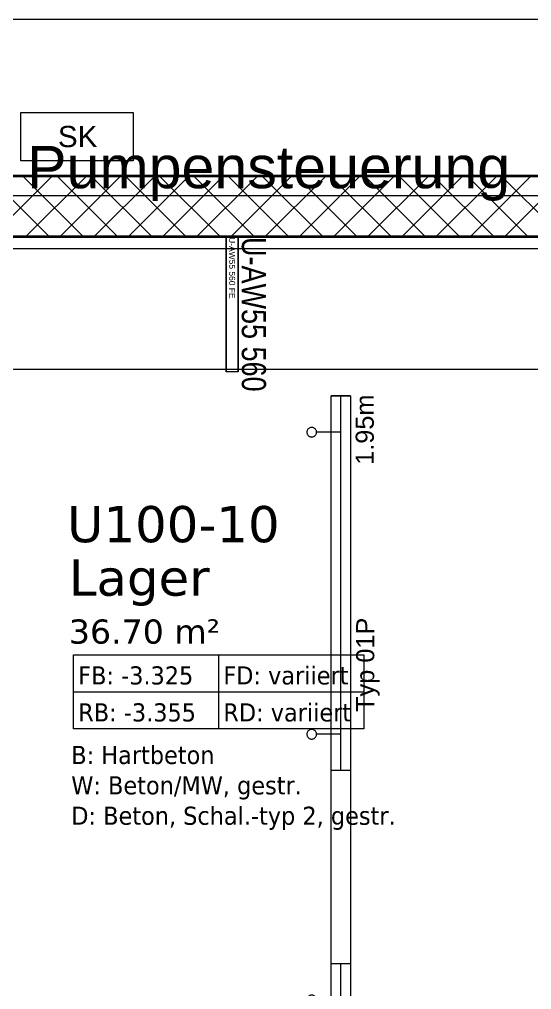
# Model space of a CAD drawing. Extents: x -1132 to 613, y -179 to 712.
# Drawn here: x -72.5 to -30.1, y 336.8 to 417.1 of the extents above; entities that cross this region are included whole.
import ezdxf
from ezdxf.lldxf.tags import DXFTag

# ---------------------------------------------------------------- set-up
doc = ezdxf.new("R2010")
doc.units = 0
doc.layers.get('0').update_dxf_attribs({"lineweight": 13})
for name, color, linetype, lineweight in [('A-AREA-____-IDEN', 7, 'Continuous', 5), ('A-WALL-____-MCUT', 7, 'Continuous', 35), ('A-WALL-____-PATT', 7, 'Continuous', 35), ('S-GRID-____-OTLN', 7, 'Continuous', 5)]:
    doc.layers.add(name, color=color, linetype=linetype, lineweight=lineweight)
for name, color, linetype, lineweight, true_color in [('EL01_VVV_Mass', 7, 'Continuous', 13, 0xb2b200), ('EL01_WAN_Leuchten', 7, 'Continuous', 13, 0x0080ff), ('EL01_WAN_Leuchtentyp', 7, 'Continuous', 13, 0x0099ff), ('EL01_WAN_Schlaufkasten', 1, 'Continuous', 13, 0xff0000), ('EL01_WAN_Trassen', 40, 'Continuous', 13, 0xffbf00), ('EL01_WAN_Trassen Befestigung', 7, 'Continuous', 13, 0xb2b200), ('EL01_WAN_Verteiler Text', 1, 'Continuous', 13, 0xff0000)]:
    doc.layers.add(name, color=color, linetype=linetype, lineweight=lineweight, true_color=true_color)
doc.styles.get("Standard").update_dxf_attribs({"font": 'arial.ttf'})
tags = doc.linetypes.add('_Rasterlinie_', pattern=[0.375, 0.2, -0.05, 0.075, -0.05]).pattern_tags.tags
tags[10:11] = [DXFTag(74, 4), DXFTag(75, 0), DXFTag(340, '0'), DXFTag(46, 1.0), DXFTag(50, 0.0), DXFTag(44, 0.0), DXFTag(45, 0.0)]
tags[8:9] = [DXFTag(74, 4), DXFTag(75, 0), DXFTag(340, '0'), DXFTag(46, 1.0), DXFTag(50, 0.0), DXFTag(44, 0.0), DXFTag(45, 0.0)]
tags[6:7] = [DXFTag(74, 4), DXFTag(75, 0), DXFTag(340, '0'), DXFTag(46, 1.0), DXFTag(50, 0.0), DXFTag(44, 0.0), DXFTag(45, 0.0)]
tags[4:5] = [DXFTag(74, 4), DXFTag(75, 0), DXFTag(340, '0'), DXFTag(46, 1.0), DXFTag(50, 0.0), DXFTag(44, 0.0), DXFTag(45, 0.0)]

# ---------------------------------------------------------------- blocks, each defined once
blk = doc.blocks.new('Referenz-A0UNPDE96I', base_point=(-1115.886, -117.372))
at = {"layer": 'A-AREA-____-IDEN', "color": 0, "linetype": 'Continuous', "ltscale": 0.13}
for p, q in [((-68.012, 364.555), (-44.012, 364.555)), ((-68.012, 358.433), (-68.012, 364.555)), ((-56.012, 364.555), (-56.012, 358.433)), ((-44.012, 364.555), (-44.012, 358.433)), ((-68.012, 361.494), (-44.012, 361.494)), ((-44.012, 358.433), (-68.012, 358.433))]:
    blk.add_line(p, q, dxfattribs=at)
at = {"layer": 'A-WALL-____-MCUT', "color": 0, "linetype": 'Continuous', "ltscale": 0.35}
for p, q in [((53.385, 404.178), (-95.415, 404.178)), ((-87.215, 399.178), (53.385, 399.178))]:
    blk.add_line(p, q, dxfattribs=at)
at = {"layer": 'A-WALL-____-PATT', "color": 0, "linetype": 'Continuous', "lineweight": 9, "ltscale": 0.13}
for p, q in [((-70.029, 399.178), (-75.029, 404.178)), ((-74.776, 399.178), (-69.776, 404.178)), ((-67.201, 399.178), (-72.201, 404.178)), ((-71.948, 399.178), (-66.948, 404.178)), ((-64.372, 399.178), (-69.372, 404.178)), ((-69.119, 399.178), (-64.119, 404.178)), ((-61.544, 399.178), (-66.544, 404.178)), ((-66.291, 399.178), (-61.291, 404.178)), ((-58.715, 399.178), (-63.715, 404.178)), ((-63.462, 399.178), (-58.462, 404.178)), ((-55.887, 399.178), (-60.887, 404.178)), ((-60.634, 399.178), (-55.634, 404.178)), ((-53.058, 399.178), (-58.058, 404.178)), ((-57.805, 399.178), (-52.805, 404.178)), ((-50.23, 399.178), (-55.23, 404.178)), ((-54.977, 399.178), (-49.977, 404.178)), ((-47.402, 399.178), (-52.402, 404.178)), ((-52.149, 399.178), (-47.149, 404.178)), ((-44.573, 399.178), (-49.573, 404.178)), ((-49.32, 399.178), (-44.32, 404.178)), ((-41.745, 399.178), (-46.745, 404.178)), ((-46.492, 399.178), (-41.492, 404.178)), ((-38.916, 399.178), (-43.916, 404.178)), ((-43.663, 399.178), (-38.663, 404.178)), ((-36.088, 399.178), (-41.088, 404.178)), ((-40.835, 399.178), (-35.835, 404.178)), ((-33.259, 399.178), (-38.259, 404.178)), ((-38.006, 399.178), (-33.006, 404.178)), ((-30.431, 399.178), (-35.431, 404.178)), ((-35.178, 399.178), (-30.178, 404.178)), ((-27.603, 399.178), (-32.603, 404.178)), ((-32.35, 399.178), (-27.35, 404.178))]:
    blk.add_line(p, q, dxfattribs=at)
at = {"layer": 'S-GRID-____-OTLN', "color": 0, "linetype": '_Rasterlinie_', "ltscale": 0.13}
blk.add_line((-1107.612, 402.578), (119.376, 402.578), dxfattribs=at)
at = {"layer": 'A-AREA-____-IDEN', "color": 0, "linetype": 'Continuous', "ltscale": 0.13, "attachment_point": 1}
for s, insert, char_height in [('{\\fVerdana;U100-10}', (-68.549, 376.871), 3), ('{\\fVerdana;Lager}', (-68.406, 372.448), 3), ('{\\fVerdana;36.70 m²}', (-68.396, 367.478), 2), ('{\\W0.9;\\fVerdana;FB: -3.325}', (-67.622, 363.596), 1.5), ('{\\W0.9;\\fVerdana;FD: variiert}', (-55.622, 363.596), 1.5), ('{\\W0.9;\\fVerdana;RD: variiert}', (-55.622, 360.535), 1.5), ('{\\W0.9;\\fVerdana;RB: -3.355}', (-67.622, 360.535), 1.5), ('{\\W0.9;\\fVerdana;B: Hartbeton}', (-68.198, 357.01), 1.5), ('{\\W0.9;\\fVerdana;W: Beton/MW, gestr.}', (-68.198, 354.497), 1.5), ('{\\W0.9;\\fVerdana;D: Beton, Schal.-typ 2, gestr.}', (-68.198, 351.983), 1.5)]:
    blk.add_mtext(s, dxfattribs=dict(at, insert=insert, char_height=char_height))
blk = doc.blocks.new('IfcObject-A0UNPDG56I', base_point=(-55.393, 386.626))
at = {"layer": 'EL01_WAN_Trassen', "linetype": 'ByBlock', "lineweight": -2, "ltscale": 0.13}
for p, q in [((-54.393, 399.178), (-55.393, 399.178)), ((-54.393, 399.178), (-55.393, 399.178)), ((-55.393, 399.178), (-55.393, 387.978)), ((-55.393, 387.978), (-55.393, 399.178)), ((-55.393, 399.178), (-55.393, 399.178)), ((-54.393, 399.178), (-54.393, 387.978)), ((-54.393, 387.978), (-54.393, 399.178)), ((-54.393, 399.178), (-54.393, 399.178)), ((-54.393, 387.978), (-55.393, 387.978)), ((-54.393, 387.978), (-55.393, 387.978)), ((-55.393, 387.978), (-55.393, 387.978)), ((-54.393, 387.978), (-54.393, 387.978))]:
    blk.add_line(p, q, dxfattribs=at)
at = {"layer": 'EL01_WAN_Trassen', "lineweight": -2, "attachment_point": 1, "rotation": 270}
for s, insert, char_height in [('{\\fArial;U-AW55 560 FE}', (-54.643, 399.123), 0.5), ('{\\W0.8;\\fArial;U-AW55 560}', (-52.093, 399.132), 2)]:
    blk.add_mtext(s, dxfattribs=dict(at, insert=insert, char_height=char_height))
blk = doc.blocks.new('Kabelkanal-A0UNPDIX6I', base_point=(-85.213, 388.178))
at = {"color": 0, "linetype": 'ByBlock', "lineweight": -2, "ltscale": 0.13}
for p, q in [((-85.213, 388.178), (-85.213, 398.178)), ((-85.213, 398.178), (-27.213, 398.178)), ((-27.213, 398.178), (-27.213, 388.178)), ((-27.213, 388.178), (-85.213, 388.178))]:
    blk.add_line(p, q, dxfattribs=at)
blk = doc.blocks.new('Typ 01P-A0UNPE3D6I', base_point=(-48.713, 307.958))
at = {"color": 0, "lineweight": -2}
for p, q in [((-46.713, 307.958), (-46.713, 385.998)), ((-46.713, 385.998), (-45.113, 385.998)), ((-45.113, 385.978), (-46.713, 385.978)), ((-45.913, 354.978), (-45.913, 385.978)), ((-45.113, 385.998), (-45.113, 307.958)), ((-48.699, 383.082), (-48.709, 383.03)), ((-48.682, 383.131), (-48.699, 383.082)), ((-48.659, 383.178), (-48.682, 383.131)), ((-48.63, 383.222), (-48.659, 383.178)), ((-48.595, 383.261), (-48.63, 383.222)), ((-48.556, 383.296), (-48.595, 383.261)), ((-48.513, 383.325), (-48.556, 383.296)), ((-48.466, 383.348), (-48.513, 383.325)), ((-48.416, 383.365), (-48.466, 383.348)), ((-48.365, 383.375), (-48.416, 383.365)), ((-48.313, 383.378), (-48.365, 383.375)), ((-48.26, 383.375), (-48.313, 383.378)), ((-48.209, 383.365), (-48.26, 383.375)), ((-48.16, 383.348), (-48.209, 383.365)), ((-48.113, 383.325), (-48.16, 383.348)), ((-48.069, 383.296), (-48.113, 383.325)), ((-48.03, 383.261), (-48.069, 383.296)), ((-47.995, 383.222), (-48.03, 383.261)), ((-47.966, 383.178), (-47.995, 383.222)), ((-47.943, 383.131), (-47.966, 383.178)), ((-47.926, 383.082), (-47.943, 383.131)), ((-47.916, 383.03), (-47.926, 383.082)), ((-48.709, 383.03), (-48.713, 382.978)), ((-48.713, 382.978), (-48.709, 382.926)), ((-48.709, 382.926), (-48.699, 382.875)), ((-48.699, 382.875), (-48.682, 382.825)), ((-48.682, 382.825), (-48.659, 382.778)), ((-48.659, 382.778), (-48.63, 382.735)), ((-48.63, 382.735), (-48.595, 382.695)), ((-48.595, 382.695), (-48.556, 382.661)), ((-48.556, 382.661), (-48.513, 382.632)), ((-48.513, 382.632), (-48.466, 382.609)), ((-48.466, 382.609), (-48.416, 382.592)), ((-48.416, 382.592), (-48.365, 382.582)), ((-48.365, 382.582), (-48.313, 382.578)), ((-48.313, 382.578), (-48.26, 382.582)), ((-48.26, 382.582), (-48.209, 382.592)), ((-48.209, 382.592), (-48.16, 382.609)), ((-48.16, 382.609), (-48.113, 382.632)), ((-48.113, 382.632), (-48.069, 382.661)), ((-48.069, 382.661), (-48.03, 382.695)), ((-48.03, 382.695), (-47.995, 382.735)), ((-47.995, 382.735), (-47.966, 382.778)), ((-47.966, 382.778), (-47.943, 382.825)), ((-47.943, 382.825), (-47.926, 382.875)), ((-47.926, 382.875), (-47.916, 382.926)), ((-47.913, 382.978), (-47.916, 383.03)), ((-47.916, 382.926), (-47.913, 382.978)), ((-45.913, 382.978), (-47.913, 382.978)), ((-48.659, 358.178), (-48.682, 358.131)), ((-48.63, 358.222), (-48.659, 358.178)), ((-48.595, 358.261), (-48.63, 358.222)), ((-48.556, 358.296), (-48.595, 358.261)), ((-48.513, 358.325), (-48.556, 358.296)), ((-48.466, 358.348), (-48.513, 358.325)), ((-48.416, 358.365), (-48.466, 358.348)), ((-48.365, 358.375), (-48.416, 358.365)), ((-48.313, 358.378), (-48.365, 358.375)), ((-48.26, 358.375), (-48.313, 358.378)), ((-48.209, 358.365), (-48.26, 358.375)), ((-48.16, 358.348), (-48.209, 358.365)), ((-48.113, 358.325), (-48.16, 358.348)), ((-48.069, 358.296), (-48.113, 358.325)), ((-48.03, 358.261), (-48.069, 358.296)), ((-47.995, 358.222), (-48.03, 358.261)), ((-47.966, 358.178), (-47.995, 358.222)), ((-47.943, 358.131), (-47.966, 358.178)), ((-48.709, 358.03), (-48.713, 357.978)), ((-48.713, 357.978), (-48.709, 357.926)), ((-48.699, 358.082), (-48.709, 358.03)), ((-48.709, 357.926), (-48.699, 357.875)), ((-48.682, 358.131), (-48.699, 358.082)), ((-48.699, 357.875), (-48.682, 357.825)), ((-48.682, 357.825), (-48.659, 357.778)), ((-48.659, 357.778), (-48.63, 357.735)), ((-48.63, 357.735), (-48.595, 357.695)), ((-48.595, 357.695), (-48.556, 357.661)), ((-48.556, 357.661), (-48.513, 357.632)), ((-48.513, 357.632), (-48.466, 357.609)), ((-48.466, 357.609), (-48.416, 357.592)), ((-48.416, 357.592), (-48.365, 357.582)), ((-48.365, 357.582), (-48.313, 357.578)), ((-48.313, 357.578), (-48.26, 357.582)), ((-48.26, 357.582), (-48.209, 357.592)), ((-48.209, 357.592), (-48.16, 357.609)), ((-48.16, 357.609), (-48.113, 357.632)), ((-48.113, 357.632), (-48.069, 357.661)), ((-48.069, 357.661), (-48.03, 357.695)), ((-48.03, 357.695), (-47.995, 357.735)), ((-47.995, 357.735), (-47.966, 357.778)), ((-47.966, 357.778), (-47.943, 357.825)), ((-47.926, 358.082), (-47.943, 358.131)), ((-47.943, 357.825), (-47.926, 357.875)), ((-47.916, 358.03), (-47.926, 358.082)), ((-47.926, 357.875), (-47.916, 357.926)), ((-47.913, 357.978), (-47.916, 358.03)), ((-47.916, 357.926), (-47.913, 357.978)), ((-45.913, 357.978), (-47.913, 357.978)), ((-45.113, 354.978), (-46.713, 354.978)), ((-45.113, 338.978), (-46.713, 338.978)), ((-45.913, 307.978), (-45.913, 338.978)), ((-48.709, 336.03), (-48.713, 335.978)), ((-48.713, 335.978), (-48.709, 335.926)), ((-48.699, 336.082), (-48.709, 336.03)), ((-48.709, 335.926), (-48.699, 335.875)), ((-48.682, 336.131), (-48.699, 336.082)), ((-48.699, 335.875), (-48.682, 335.825)), ((-48.659, 336.178), (-48.682, 336.131)), ((-48.682, 335.825), (-48.659, 335.778)), ((-48.63, 336.222), (-48.659, 336.178)), ((-48.659, 335.778), (-48.63, 335.735)), ((-48.595, 336.261), (-48.63, 336.222)), ((-48.63, 335.735), (-48.595, 335.695)), ((-48.556, 336.296), (-48.595, 336.261)), ((-48.595, 335.695), (-48.556, 335.661)), ((-48.513, 336.325), (-48.556, 336.296)), ((-48.466, 336.348), (-48.513, 336.325)), ((-48.416, 336.365), (-48.466, 336.348)), ((-48.365, 336.375), (-48.416, 336.365)), ((-48.313, 336.378), (-48.365, 336.375)), ((-48.26, 336.375), (-48.313, 336.378)), ((-48.209, 336.365), (-48.26, 336.375)), ((-48.16, 336.348), (-48.209, 336.365)), ((-48.113, 336.325), (-48.16, 336.348)), ((-48.069, 336.296), (-48.113, 336.325)), ((-48.03, 336.261), (-48.069, 336.296)), ((-48.069, 335.661), (-48.03, 335.695)), ((-47.995, 336.222), (-48.03, 336.261)), ((-48.03, 335.695), (-47.995, 335.735)), ((-47.966, 336.178), (-47.995, 336.222)), ((-47.995, 335.735), (-47.966, 335.778)), ((-47.943, 336.131), (-47.966, 336.178)), ((-47.966, 335.778), (-47.943, 335.825)), ((-47.926, 336.082), (-47.943, 336.131)), ((-47.943, 335.825), (-47.926, 335.875)), ((-47.916, 336.03), (-47.926, 336.082)), ((-47.926, 335.875), (-47.916, 335.926)), ((-47.913, 335.978), (-47.916, 336.03)), ((-47.916, 335.926), (-47.913, 335.978)), ((-45.913, 335.978), (-47.913, 335.978)), ((-48.556, 335.661), (-48.513, 335.632)), ((-48.513, 335.632), (-48.466, 335.609)), ((-48.466, 335.609), (-48.416, 335.592)), ((-48.416, 335.592), (-48.365, 335.582)), ((-48.365, 335.582), (-48.313, 335.578)), ((-48.313, 335.578), (-48.26, 335.582)), ((-48.26, 335.582), (-48.209, 335.592)), ((-48.209, 335.592), (-48.16, 335.609)), ((-48.16, 335.609), (-48.113, 335.632)), ((-48.113, 335.632), (-48.069, 335.661)), ((-48.709, 311.03), (-48.713, 310.978)), ((-48.713, 310.978), (-48.709, 310.926)), ((-48.699, 311.082), (-48.709, 311.03)), ((-48.709, 310.926), (-48.699, 310.875)), ((-48.682, 311.131), (-48.699, 311.082)), ((-48.699, 310.875), (-48.682, 310.825)), ((-48.659, 311.178), (-48.682, 311.131)), ((-48.682, 310.825), (-48.659, 310.778)), ((-48.63, 311.222), (-48.659, 311.178)), ((-48.595, 311.261), (-48.63, 311.222)), ((-48.556, 311.296), (-48.595, 311.261)), ((-48.513, 311.325), (-48.556, 311.296)), ((-48.466, 311.348), (-48.513, 311.325)), ((-48.416, 311.365), (-48.466, 311.348)), ((-48.365, 311.375), (-48.416, 311.365)), ((-48.313, 311.378), (-48.365, 311.375)), ((-48.26, 311.375), (-48.313, 311.378)), ((-48.209, 311.365), (-48.26, 311.375)), ((-48.16, 311.348), (-48.209, 311.365)), ((-48.113, 311.325), (-48.16, 311.348)), ((-48.069, 311.296), (-48.113, 311.325)), ((-48.03, 311.261), (-48.069, 311.296)), ((-47.995, 311.222), (-48.03, 311.261)), ((-47.966, 311.178), (-47.995, 311.222)), ((-47.943, 311.131), (-47.966, 311.178)), ((-47.966, 310.778), (-47.943, 310.825)), ((-47.926, 311.082), (-47.943, 311.131)), ((-47.943, 310.825), (-47.926, 310.875)), ((-47.916, 311.03), (-47.926, 311.082)), ((-47.926, 310.875), (-47.916, 310.926)), ((-47.913, 310.978), (-47.916, 311.03)), ((-47.916, 310.926), (-47.913, 310.978)), ((-45.913, 310.978), (-47.913, 310.978)), ((-48.659, 310.778), (-48.63, 310.735)), ((-48.63, 310.735), (-48.595, 310.695)), ((-48.595, 310.695), (-48.556, 310.661)), ((-48.556, 310.661), (-48.513, 310.632)), ((-48.513, 310.632), (-48.466, 310.609)), ((-48.466, 310.609), (-48.416, 310.592)), ((-48.416, 310.592), (-48.365, 310.582)), ((-48.365, 310.582), (-48.313, 310.578)), ((-48.313, 310.578), (-48.26, 310.582)), ((-48.26, 310.582), (-48.209, 310.592)), ((-48.209, 310.592), (-48.16, 310.609)), ((-48.16, 310.609), (-48.113, 310.632)), ((-48.113, 310.632), (-48.069, 310.661)), ((-48.069, 310.661), (-48.03, 310.695)), ((-48.03, 310.695), (-47.995, 310.735)), ((-47.995, 310.735), (-47.966, 310.778)), ((-45.113, 307.978), (-46.713, 307.978)), ((-45.113, 307.958), (-46.713, 307.958))]:
    blk.add_line(p, q, dxfattribs=at)
blk = doc.blocks.new('Bauteilbeschriftung-A0UNPE3F6I', base_point=(-44.677, 380.275))
at = {"color": 0, "linetype": 'ByBlock', "lineweight": -2, "ltscale": 0.13, "insert": (-44.677, 380.275), "char_height": 1.5, "attachment_point": 1, "rotation": 90}
blk.add_mtext('{\\fArial;1.95m}', dxfattribs=at)
blk = doc.blocks.new('Schlaufkasten Decke (multi)-A0UNPEK56I', base_point=(-72.369, 405.453))
at = {"color": 0, "linetype": 'ByBlock', "lineweight": -2, "ltscale": 0.13}
for p, q in [((-72.369, 405.453), (-72.369, 409.453)), ((-72.369, 409.453), (-63.089, 409.453)), ((-63.089, 409.453), (-63.089, 405.453)), ((-63.089, 405.453), (-72.369, 405.453))]:
    blk.add_line(p, q, dxfattribs=at)
at = {"color": 0, "linetype": 'ByBlock', "lineweight": -2, "ltscale": 0.13, "insert": (-69.31, 408.333), "char_height": 1.76, "attachment_point": 1}
blk.add_mtext('{\\fArial;SK}', dxfattribs=at)
blk = doc.blocks.new('MText-A0UNPFLF6I', base_point=(-71.85, 403.172))
at = {"color": 0, "lineweight": -2, "insert": (-71.85, 406.672), "char_height": 3.5, "attachment_point": 1}
blk.add_mtext('{\\fArial;Pumpensteuerung}', dxfattribs=at)
blk = doc.blocks.new('Maß-A0UNPG936I', base_point=(-82.466, 416.147))
at = {"color": 0, "lineweight": -2}
blk.add_line((11.453, 417.147), (-82.052, 417.147), dxfattribs=at)
blk = doc.blocks.new('MText-A0UNPGC16I', base_point=(-44.636, 359.825))
at = {"color": 0, "linetype": 'ByBlock', "lineweight": -2, "ltscale": 0.13, "insert": (-44.636, 359.825), "char_height": 1.5, "attachment_point": 1, "rotation": 90}
blk.add_mtext('{\\fArial;Typ 01P}', dxfattribs=at)

msp = doc.modelspace()

# ---------------------------------------------------------------- block references
at = {"color": 9, "lineweight": 25, "ltscale": 0.25, "true_color": 0xc0c0c0}
msp.add_blockref('Referenz-A0UNPDE96I', (-1115.886, -117.372), dxfattribs=at)
at = {"layer": 'EL01_VVV_Mass', "linetype": 'Continuous', "ltscale": 0.13}
msp.add_blockref('Maß-A0UNPG936I', (-82.466, 416.147), dxfattribs=at)
at = {"layer": 'EL01_WAN_Leuchten', "ltscale": 0.13}
for name, p in [('Typ 01P-A0UNPE3D6I', (-48.713, 307.958)), ('Bauteilbeschriftung-A0UNPE3F6I', (-44.677, 380.275))]:
    msp.add_blockref(name, p, dxfattribs=at)
at = {"layer": 'EL01_WAN_Leuchtentyp', "ltscale": 0.13}
msp.add_blockref('MText-A0UNPGC16I', (-44.636, 359.825), dxfattribs=at)
at = {"layer": 'EL01_WAN_Schlaufkasten', "ltscale": 0.13}
msp.add_blockref('Schlaufkasten Decke (multi)-A0UNPEK56I', (-72.369, 405.453), dxfattribs=at)
at = {"layer": 'EL01_WAN_Trassen', "ltscale": 0.13}
msp.add_blockref('Kabelkanal-A0UNPDIX6I', (-85.213, 388.178), dxfattribs=at)
at = {"layer": 'EL01_WAN_Trassen Befestigung', "ltscale": 0.13}
msp.add_blockref('IfcObject-A0UNPDG56I', (-55.393, 386.626), dxfattribs=at)
at = {"layer": 'EL01_WAN_Verteiler Text', "linetype": 'Continuous', "ltscale": 0.13}
msp.add_blockref('MText-A0UNPFLF6I', (-71.85, 403.172), dxfattribs=at)

doc.saveas('drawing.dxf')
